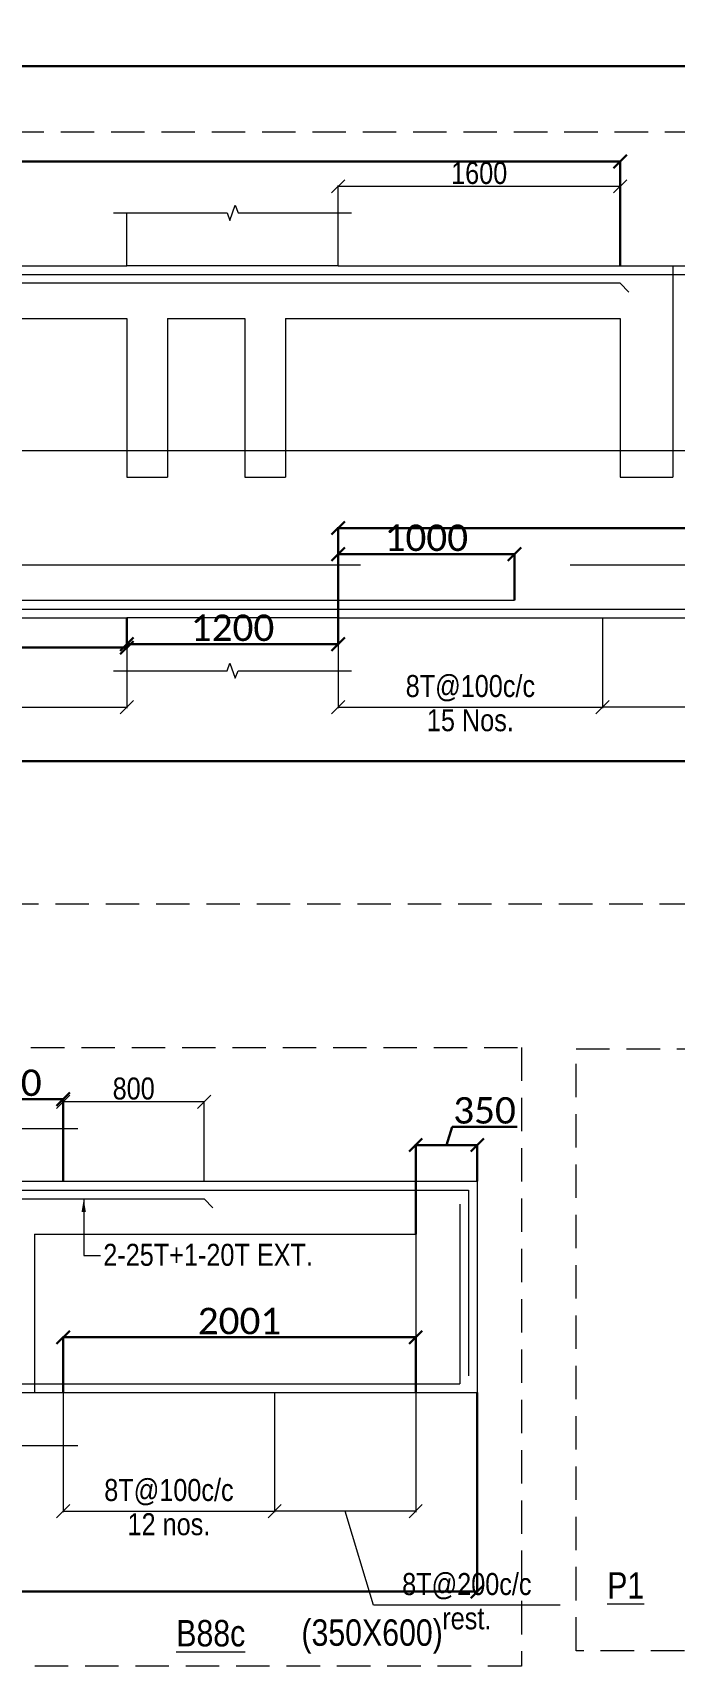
# Model space of a CAD drawing. Header units: millimetres. Extents: x 1112055 to 3390982, y -148532 to 766891.
# Drawn here: x 3010417 to 3017701, y -22333 to -3780 of the extents above; entities that cross this region are included whole.
import ezdxf
from ezdxf.enums import TextEntityAlignment as Align

# ---------------------------------------------------------------- set-up
doc = ezdxf.new("R2010")
doc.units = ezdxf.units.MM
doc.header["$PDMODE"] = 35
doc.header["$PDSIZE"] = -25
doc.linetypes.add('Hidden', pattern=[9.525, 6.35, -3.175])
for name, color, linetype, lineweight in [('B BEAM', 148, 'Continuous', 13), ('B BEAM IN LINE', 250, 'Continuous', 0), ('B STEEL', 34, 'Continuous', 15), ('B STEEL DIM', 216, 'Continuous', 13), ('B STEEL TEXT', 7, 'Continuous', 15), ('B STIRRUPS', 139, 'Continuous', 13), ('B-BEAM DOT', 251, 'Hidden', 9), ('B-BEAM NO', 215, 'Continuous', 18), ('B-COL', 1, 'Continuous', 35)]:
    doc.layers.add(name, color=color, linetype=linetype, lineweight=lineweight)
doc.styles.add('Cali', font='calibri.ttf')
doc.styles.add('SWINC', font='swissc.ttf')
doc.dimstyles.new('BHOOMI', dxfattribs={"dimtxt": 230, "dimasz": 150, "dimexe": 10, "dimexo": 0, "dimgap": 25, "dimtad": 1, "dimdec": 0, "dimzin": 0, "dimdsep": 46, "dimtxsty": 'SWINC', "dimblk": 'OBLIQUE', "dimcen": 0.09, "dimclrd": 250, "dimclre": 250, "dimclrt": 256, "dimaunit": 1, "dimadec": 3, "dimazin": 0, "dimtfac": 1, "dimtdec": 0, "dimtofl": 0, "dimtmove": 1, "dimatfit": 3, "dimfxl": 100, "dimtolj": 1, "dimtzin": 0, "dimlwd": 9, "dimlwe": 5, "dimarcsym": 0})

# ---------------------------------------------------------------- blocks, each defined once
blk = doc.blocks.new('_Oblique')
at = {"color": 0, "linetype": 'ByBlock', "lineweight": -2}
blk.add_line((-0.5, -0.5), (0.5, 0.5), dxfattribs=at)
blk = doc.blocks.new('*D5886')
at = {"layer": 'B STIRRUPS', "color": 250, "lineweight": 0, "transparency": 16777216}
for p, q in [((3007483, -10426), (3007483, -11450)), ((3011486, -10426), (3011486, -11450)), ((3007483, -11440), (3011486, -11440))]:
    blk.add_line(p, q, dxfattribs=at)
at = {"layer": 'Defpoints', "color": 0, "lineweight": 40, "transparency": 16777216}
for p in [(3007483, -10426), (3011486, -10426), (3011486, -11440)]:
    blk.add_point(p, dxfattribs=at)
at = {"layer": 'B STIRRUPS', "color": 250, "lineweight": 0, "transparency": 16777216, "xscale": 150, "yscale": 150, "zscale": 150, "rotation": 180}
blk.add_blockref('_Oblique', (3007483, -11440), dxfattribs=at)
at = {"layer": 'B STIRRUPS', "color": 250, "lineweight": 0, "transparency": 16777216, "xscale": 150, "yscale": 150, "zscale": 150}
blk.add_blockref('_Oblique', (3011486, -11440), dxfattribs=at)
at = {"layer": 'B STIRRUPS', "transparency": 16777216, "char_height": 250, "attachment_point": 5, "style": 'SWINC'}
for s, insert in [('\\A1;10T@100c/c', (3009485, -11225)), ('ALL.', (3009485, -11590))]:
    blk.add_mtext(s, dxfattribs=dict(at, insert=insert))
blk = doc.blocks.new('*D5887')
at = {"layer": 'B STIRRUPS', "color": 250, "lineweight": 0, "transparency": 16777216}
for p, q in [((3013886, -10426), (3013886, -11450)), ((3016886, -10426), (3016886, -11450)), ((3013886, -11440), (3016886, -11440))]:
    blk.add_line(p, q, dxfattribs=at)
at = {"layer": 'Defpoints', "color": 0, "lineweight": 40, "transparency": 16777216}
for p in [(3013886, -10426), (3016886, -10426), (3016886, -11440)]:
    blk.add_point(p, dxfattribs=at)
at = {"layer": 'B STIRRUPS', "color": 250, "lineweight": 0, "transparency": 16777216, "xscale": 150, "yscale": 150, "zscale": 150, "rotation": 180}
blk.add_blockref('_Oblique', (3013886, -11440), dxfattribs=at)
at = {"layer": 'B STIRRUPS', "color": 250, "lineweight": 0, "transparency": 16777216, "xscale": 150, "yscale": 150, "zscale": 150}
blk.add_blockref('_Oblique', (3016886, -11440), dxfattribs=at)
at = {"layer": 'B STIRRUPS', "transparency": 16777216, "char_height": 250, "attachment_point": 5, "style": 'SWINC'}
for s, insert in [('\\A1;8T@100c/c', (3015386, -11225)), ('15 Nos.', (3015386, -11590))]:
    blk.add_mtext(s, dxfattribs=dict(at, insert=insert))
blk = doc.blocks.new('*D5888')
at = {"layer": 'B STIRRUPS', "color": 250, "lineweight": 0, "transparency": 16777216}
for p, q in [((3016886, -10426), (3016886, -11450)), ((3024086, -10426), (3024086, -11450)), ((3024086, -11440), (3016886, -11440))]:
    blk.add_line(p, q, dxfattribs=at)
at = {"layer": 'Defpoints', "color": 0, "lineweight": 40, "transparency": 16777216}
for p in [(3016886, -10426), (3024086, -10426), (3016886, -11440)]:
    blk.add_point(p, dxfattribs=at)
at = {"layer": 'B STIRRUPS', "color": 250, "lineweight": 0, "transparency": 16777216, "xscale": 150, "yscale": 150, "zscale": 150, "rotation": 180}
blk.add_blockref('_Oblique', (3016886, -11440), dxfattribs=at)
at = {"layer": 'B STIRRUPS', "color": 250, "lineweight": 0, "transparency": 16777216, "xscale": 150, "yscale": 150, "zscale": 150}
blk.add_blockref('_Oblique', (3024086, -11440), dxfattribs=at)
at = {"layer": 'B STIRRUPS', "transparency": 16777216, "char_height": 250, "attachment_point": 5, "style": 'SWINC'}
for s, insert in [('\\A1;8T@150c/c', (3020486, -11225)), ('Rest.', (3020486, -11590))]:
    blk.add_mtext(s, dxfattribs=dict(at, insert=insert))
blk = doc.blocks.new('*D5891')
at = {"layer": 'B STEEL DIM', "lineweight": 5, "transparency": 16777216}
for p, q in [((3013886, -6426), (3013886, -5515)), ((3017086, -6426), (3017086, -5515))]:
    blk.add_line(p, q, dxfattribs=at)
at = {"layer": 'B STEEL DIM', "lineweight": 9, "transparency": 16777216}
blk.add_line((3017086, -5525), (3013886, -5525), dxfattribs=at)
at = {"layer": 'Defpoints', "color": 0, "lineweight": 40, "transparency": 16777216}
for p in [(3013886, -5525), (3013886, -6426), (3017086, -6426)]:
    blk.add_point(p, dxfattribs=at)
at = {"layer": 'B STEEL DIM', "lineweight": 9, "transparency": 16777216, "xscale": 150, "yscale": 150, "zscale": 150, "rotation": 180}
blk.add_blockref('_Oblique', (3013886, -5525), dxfattribs=at)
at = {"layer": 'B STEEL DIM', "lineweight": 9, "transparency": 16777216, "xscale": 150, "yscale": 150, "zscale": 150}
blk.add_blockref('_Oblique', (3017086, -5525), dxfattribs=at)
at = {"layer": 'B STEEL DIM', "transparency": 16777216, "insert": (3015486, -5375), "char_height": 250, "attachment_point": 5, "style": 'SWINC'}
blk.add_mtext('\\A1;1600', dxfattribs=at)
blk = doc.blocks.new('*D5922')
at = {"layer": 'B STEEL DIM', "lineweight": 5, "transparency": 16777216}
for p, q in [((3010764, -16825), (3010764, -15913)), ((3012364, -16825), (3012364, -15913))]:
    blk.add_line(p, q, dxfattribs=at)
at = {"layer": 'B STEEL DIM', "lineweight": 9, "transparency": 16777216}
blk.add_line((3012364, -15923), (3010764, -15923), dxfattribs=at)
at = {"layer": 'Defpoints', "color": 0, "lineweight": 40, "transparency": 16777216}
for p in [(3010764, -15923), (3010764, -16825), (3012364, -16825)]:
    blk.add_point(p, dxfattribs=at)
at = {"layer": 'B STEEL DIM', "lineweight": 9, "transparency": 16777216, "xscale": 150, "yscale": 150, "zscale": 150, "rotation": 180}
blk.add_blockref('_Oblique', (3010764, -15923), dxfattribs=at)
at = {"layer": 'B STEEL DIM', "lineweight": 9, "transparency": 16777216, "xscale": 150, "yscale": 150, "zscale": 150}
blk.add_blockref('_Oblique', (3012364, -15923), dxfattribs=at)
at = {"layer": 'B STEEL DIM', "transparency": 16777216, "insert": (3011564, -15773), "char_height": 250, "attachment_point": 5, "style": 'SWINC'}
blk.add_mtext('\\A1;800', dxfattribs=at)
blk = doc.blocks.new('*D5928')
at = {"layer": 'B STIRRUPS', "color": 250, "lineweight": 0, "transparency": 16777216}
for p, q in [((3013164, -19225), (3013164, -20581)), ((3014765, -19225), (3014765, -20581)), ((3014765, -20571), (3013164, -20571)), ((3014285, -21640), (3013965, -20571)), ((3016407, -21640), (3014285, -21640))]:
    blk.add_line(p, q, dxfattribs=at)
at = {"layer": 'Defpoints', "color": 0, "lineweight": 40, "transparency": 16777216}
for p in [(3013164, -19225), (3014765, -19225), (3013164, -20571)]:
    blk.add_point(p, dxfattribs=at)
at = {"layer": 'B STIRRUPS', "color": 250, "lineweight": 0, "transparency": 16777216, "xscale": 150, "yscale": 150, "zscale": 150, "rotation": 180}
blk.add_blockref('_Oblique', (3013164, -20571), dxfattribs=at)
at = {"layer": 'B STIRRUPS', "color": 250, "lineweight": 0, "transparency": 16777216, "xscale": 150, "yscale": 150, "zscale": 150}
blk.add_blockref('_Oblique', (3014765, -20571), dxfattribs=at)
at = {"layer": 'B STIRRUPS', "transparency": 16777216, "char_height": 250, "attachment_point": 5, "style": 'SWINC'}
for s, insert in [('\\A1;8T@200c/c', (3015346, -21424)), ('rest.', (3015346, -21790))]:
    blk.add_mtext(s, dxfattribs=dict(at, insert=insert))
blk = doc.blocks.new('*D5929')
at = {"layer": 'B STIRRUPS', "color": 250, "lineweight": 0, "transparency": 16777216}
for p, q in [((3010764, -19225), (3010764, -20581)), ((3013164, -19225), (3013164, -20581)), ((3010764, -20571), (3013164, -20571))]:
    blk.add_line(p, q, dxfattribs=at)
at = {"layer": 'Defpoints', "color": 0, "lineweight": 40, "transparency": 16777216}
for p in [(3010764, -19225), (3013164, -19225), (3013164, -20571)]:
    blk.add_point(p, dxfattribs=at)
at = {"layer": 'B STIRRUPS', "color": 250, "lineweight": 0, "transparency": 16777216, "xscale": 150, "yscale": 150, "zscale": 150, "rotation": 180}
blk.add_blockref('_Oblique', (3010764, -20571), dxfattribs=at)
at = {"layer": 'B STIRRUPS', "color": 250, "lineweight": 0, "transparency": 16777216, "xscale": 150, "yscale": 150, "zscale": 150}
blk.add_blockref('_Oblique', (3013164, -20571), dxfattribs=at)
at = {"layer": 'B STIRRUPS', "transparency": 16777216, "char_height": 250, "attachment_point": 5, "style": 'SWINC'}
for s, insert in [('\\A1;8T@100c/c', (3011964, -20356)), ('12 nos.', (3011964, -20721))]:
    blk.add_mtext(s, dxfattribs=dict(at, insert=insert))
blk = doc.blocks.new('*D6780')
at = {"layer": 'Defpoints', "color": 3, "linetype": 'Hidden', "lineweight": 30, "ltscale": 1000, "transparency": 16777216}
for p, q in [((2984786, -10426), (2984786, -12063)), ((3028886, -10426), (3028886, -12063))]:
    blk.add_line(p, q, dxfattribs=at)
at = {"layer": 'Defpoints', "color": 3, "lineweight": 30, "ltscale": 1000, "transparency": 16777216}
blk.add_line((2984786, -12053), (3028886, -12053), dxfattribs=at)
at = {"layer": 'Defpoints', "color": 0, "lineweight": 40, "transparency": 16777216}
for p in [(2984786, -10426), (3028886, -10426), (3028886, -12053)]:
    blk.add_point(p, dxfattribs=at)
at = {"layer": 'Defpoints', "color": 3, "lineweight": 30, "transparency": 16777216, "xscale": 150, "yscale": 150, "zscale": 150, "rotation": 180}
blk.add_blockref('_Oblique', (2984786, -12053), dxfattribs=at)
at = {"layer": 'Defpoints', "color": 3, "lineweight": 30, "transparency": 16777216, "xscale": 150, "yscale": 150, "zscale": 150}
blk.add_blockref('_Oblique', (3028886, -12053), dxfattribs=at)
at = {"layer": 'Defpoints', "color": 3, "lineweight": 50, "transparency": 16777216, "insert": (3006836, -11870), "char_height": 300, "attachment_point": 5, "style": 'Cali'}
blk.add_mtext('\\A1;22050', dxfattribs=at)
blk = doc.blocks.new('*D6784')
at = {"layer": 'Defpoints', "color": 3, "linetype": 'Hidden', "lineweight": 30, "ltscale": 1000, "transparency": 16777216}
for p, q in [((3007483, -10426), (3007483, -10774)), ((3011486, -10426), (3011486, -10774))]:
    blk.add_line(p, q, dxfattribs=at)
at = {"layer": 'Defpoints', "color": 3, "lineweight": 30, "ltscale": 1000, "transparency": 16777216}
blk.add_line((3007483, -10764), (3011486, -10764), dxfattribs=at)
at = {"layer": 'Defpoints', "color": 0, "lineweight": 40, "transparency": 16777216}
for p in [(3007483, -10426), (3011486, -10426), (3011486, -10764)]:
    blk.add_point(p, dxfattribs=at)
at = {"layer": 'Defpoints', "color": 3, "lineweight": 30, "transparency": 16777216, "xscale": 150, "yscale": 150, "zscale": 150, "rotation": 180}
blk.add_blockref('_Oblique', (3007483, -10764), dxfattribs=at)
at = {"layer": 'Defpoints', "color": 3, "lineweight": 30, "transparency": 16777216, "xscale": 150, "yscale": 150, "zscale": 150}
blk.add_blockref('_Oblique', (3011486, -10764), dxfattribs=at)
at = {"layer": 'Defpoints', "color": 3, "lineweight": 50, "transparency": 16777216, "insert": (3009485, -10581), "char_height": 300, "attachment_point": 5, "style": 'Cali'}
blk.add_mtext('\\A1;2001', dxfattribs=at)
blk = doc.blocks.new('*D6785')
at = {"layer": 'Defpoints', "color": 3, "linetype": 'Hidden', "lineweight": 30, "ltscale": 1000, "transparency": 16777216}
for p, q in [((3011486, -10426), (3011486, -10734)), ((3013886, -10426), (3013886, -10734))]:
    blk.add_line(p, q, dxfattribs=at)
at = {"layer": 'Defpoints', "color": 3, "lineweight": 30, "ltscale": 1000, "transparency": 16777216}
blk.add_line((3011486, -10724), (3013886, -10724), dxfattribs=at)
at = {"layer": 'Defpoints', "color": 0, "lineweight": 40, "transparency": 16777216}
for p in [(3011486, -10426), (3013886, -10426), (3013886, -10724)]:
    blk.add_point(p, dxfattribs=at)
at = {"layer": 'Defpoints', "color": 3, "lineweight": 30, "transparency": 16777216, "xscale": 150, "yscale": 150, "zscale": 150, "rotation": 180}
blk.add_blockref('_Oblique', (3011486, -10724), dxfattribs=at)
at = {"layer": 'Defpoints', "color": 3, "lineweight": 30, "transparency": 16777216, "xscale": 150, "yscale": 150, "zscale": 150}
blk.add_blockref('_Oblique', (3013886, -10724), dxfattribs=at)
at = {"layer": 'Defpoints', "color": 3, "lineweight": 50, "transparency": 16777216, "insert": (3012686, -10540), "char_height": 300, "attachment_point": 5, "style": 'Cali'}
blk.add_mtext('\\A1;1200', dxfattribs=at)
blk = doc.blocks.new('*D6786')
at = {"layer": 'Defpoints', "color": 3, "linetype": 'Hidden', "lineweight": 30, "ltscale": 1000, "transparency": 16777216}
for p, q in [((3013886, -10426), (3013886, -9396)), ((3026486, -10426), (3026486, -9396))]:
    blk.add_line(p, q, dxfattribs=at)
at = {"layer": 'Defpoints', "color": 3, "lineweight": 30, "ltscale": 1000, "transparency": 16777216}
blk.add_line((3013886, -9406), (3026486, -9406), dxfattribs=at)
at = {"layer": 'Defpoints', "color": 0, "lineweight": 40, "transparency": 16777216}
for p in [(3026486, -9406), (3013886, -10426), (3026486, -10426)]:
    blk.add_point(p, dxfattribs=at)
at = {"layer": 'Defpoints', "color": 3, "lineweight": 30, "transparency": 16777216, "xscale": 150, "yscale": 150, "zscale": 150, "rotation": 180}
blk.add_blockref('_Oblique', (3013886, -9406), dxfattribs=at)
at = {"layer": 'Defpoints', "color": 3, "lineweight": 30, "transparency": 16777216, "xscale": 150, "yscale": 150, "zscale": 150}
blk.add_blockref('_Oblique', (3026486, -9406), dxfattribs=at)
at = {"layer": 'Defpoints', "color": 3, "lineweight": 50, "transparency": 16777216, "insert": (3020186, -9222), "char_height": 300, "attachment_point": 5, "style": 'Cali'}
blk.add_mtext('\\A1;6300', dxfattribs=at)
blk = doc.blocks.new('*D6788')
at = {"layer": 'Defpoints', "color": 3, "linetype": 'Hidden', "lineweight": 30, "ltscale": 1000, "transparency": 16777216}
for p, q in [((2997126, -6426), (2997126, -5233)), ((3017086, -6426), (3017086, -5233))]:
    blk.add_line(p, q, dxfattribs=at)
at = {"layer": 'Defpoints', "color": 3, "lineweight": 30, "ltscale": 1000, "transparency": 16777216}
blk.add_line((2997126, -5243), (3017086, -5243), dxfattribs=at)
at = {"layer": 'Defpoints', "color": 0, "lineweight": 40, "transparency": 16777216}
for p in [(3017086, -5243), (2997126, -6426), (3017086, -6426)]:
    blk.add_point(p, dxfattribs=at)
at = {"layer": 'Defpoints', "color": 3, "lineweight": 30, "transparency": 16777216, "xscale": 150, "yscale": 150, "zscale": 150, "rotation": 180}
blk.add_blockref('_Oblique', (2997126, -5243), dxfattribs=at)
at = {"layer": 'Defpoints', "color": 3, "lineweight": 30, "transparency": 16777216, "xscale": 150, "yscale": 150, "zscale": 150}
blk.add_blockref('_Oblique', (3017086, -5243), dxfattribs=at)
at = {"layer": 'Defpoints', "color": 3, "lineweight": 50, "transparency": 16777216, "insert": (3007106, -5059), "char_height": 300, "attachment_point": 5, "style": 'Cali'}
blk.add_mtext('\\A1;9980', dxfattribs=at)
blk = doc.blocks.new('*D6791')
at = {"layer": 'Defpoints', "color": 3, "linetype": 'Hidden', "lineweight": 30, "ltscale": 1000, "transparency": 16777216}
for p, q in [((2984786, -6426), (2984786, -4150)), ((3028886, -6426), (3028886, -4150))]:
    blk.add_line(p, q, dxfattribs=at)
at = {"layer": 'Defpoints', "color": 3, "lineweight": 30, "ltscale": 1000, "transparency": 16777216}
blk.add_line((2984786, -4160), (3028886, -4160), dxfattribs=at)
at = {"layer": 'Defpoints', "color": 0, "lineweight": 40, "transparency": 16777216}
for p in [(3028886, -4160), (2984786, -6426), (3028886, -6426)]:
    blk.add_point(p, dxfattribs=at)
at = {"layer": 'Defpoints', "color": 3, "lineweight": 30, "transparency": 16777216, "xscale": 150, "yscale": 150, "zscale": 150, "rotation": 180}
blk.add_blockref('_Oblique', (2984786, -4160), dxfattribs=at)
at = {"layer": 'Defpoints', "color": 3, "lineweight": 30, "transparency": 16777216, "xscale": 150, "yscale": 150, "zscale": 150}
blk.add_blockref('_Oblique', (3028886, -4160), dxfattribs=at)
at = {"layer": 'Defpoints', "color": 3, "lineweight": 50, "transparency": 16777216, "insert": (3006836, -3977), "char_height": 300, "attachment_point": 5, "style": 'Cali'}
blk.add_mtext('\\A1;22050', dxfattribs=at)
blk = doc.blocks.new('*D6792')
at = {"layer": 'Defpoints', "color": 3, "linetype": 'Hidden', "lineweight": 30, "ltscale": 1000, "transparency": 16777216}
for p, q in [((2988867, -19225), (2988867, -21494)), ((3015465, -19225), (3015465, -21494))]:
    blk.add_line(p, q, dxfattribs=at)
at = {"layer": 'Defpoints', "color": 3, "lineweight": 30, "ltscale": 1000, "transparency": 16777216}
blk.add_line((2988867, -21484), (3015465, -21484), dxfattribs=at)
at = {"layer": 'Defpoints', "color": 0, "lineweight": 40, "transparency": 16777216}
for p in [(2988867, -19225), (3015465, -19225), (3015465, -21484)]:
    blk.add_point(p, dxfattribs=at)
at = {"layer": 'Defpoints', "color": 3, "lineweight": 30, "transparency": 16777216, "xscale": 150, "yscale": 150, "zscale": 150, "rotation": 180}
blk.add_blockref('_Oblique', (2988867, -21484), dxfattribs=at)
at = {"layer": 'Defpoints', "color": 3, "lineweight": 30, "transparency": 16777216, "xscale": 150, "yscale": 150, "zscale": 150}
blk.add_blockref('_Oblique', (3015465, -21484), dxfattribs=at)
at = {"layer": 'Defpoints', "color": 3, "lineweight": 50, "transparency": 16777216, "insert": (3002166, -21301), "char_height": 300, "attachment_point": 5, "style": 'Cali'}
blk.add_mtext('\\A1;13299', dxfattribs=at)
blk = doc.blocks.new('*D6795')
at = {"layer": 'Defpoints', "color": 3, "linetype": 'Hidden', "lineweight": 30, "ltscale": 1000, "transparency": 16777216}
for p, q in [((3010764, -19225), (3010764, -18587)), ((3014765, -19225), (3014765, -18587))]:
    blk.add_line(p, q, dxfattribs=at)
at = {"layer": 'Defpoints', "color": 3, "lineweight": 30, "ltscale": 1000, "transparency": 16777216}
blk.add_line((3010764, -18597), (3014765, -18597), dxfattribs=at)
at = {"layer": 'Defpoints', "color": 0, "lineweight": 40, "transparency": 16777216}
for p in [(3014765, -18597), (3010764, -19225), (3014765, -19225)]:
    blk.add_point(p, dxfattribs=at)
at = {"layer": 'Defpoints', "color": 3, "lineweight": 30, "transparency": 16777216, "xscale": 150, "yscale": 150, "zscale": 150, "rotation": 180}
blk.add_blockref('_Oblique', (3010764, -18597), dxfattribs=at)
at = {"layer": 'Defpoints', "color": 3, "lineweight": 30, "transparency": 16777216, "xscale": 150, "yscale": 150, "zscale": 150}
blk.add_blockref('_Oblique', (3014765, -18597), dxfattribs=at)
at = {"layer": 'Defpoints', "color": 3, "lineweight": 50, "transparency": 16777216, "insert": (3012765, -18413), "char_height": 300, "attachment_point": 5, "style": 'Cali'}
blk.add_mtext('\\A1;2001', dxfattribs=at)
blk = doc.blocks.new('*D6799')
at = {"layer": 'Defpoints', "color": 3, "linetype": 'Hidden', "lineweight": 30, "ltscale": 1000, "transparency": 16777216}
for p, q in [((3009564, -16825), (3009564, -15881)), ((3010764, -16825), (3010764, -15881))]:
    blk.add_line(p, q, dxfattribs=at)
at = {"layer": 'Defpoints', "color": 3, "lineweight": 30, "ltscale": 1000, "transparency": 16777216}
blk.add_line((3009564, -15891), (3010764, -15891), dxfattribs=at)
at = {"layer": 'Defpoints', "color": 0, "lineweight": 40, "transparency": 16777216}
for p in [(3010764, -15891), (3009564, -16825), (3010764, -16825)]:
    blk.add_point(p, dxfattribs=at)
at = {"layer": 'Defpoints', "color": 3, "lineweight": 30, "transparency": 16777216, "xscale": 150, "yscale": 150, "zscale": 150, "rotation": 180}
blk.add_blockref('_Oblique', (3009564, -15891), dxfattribs=at)
at = {"layer": 'Defpoints', "color": 3, "lineweight": 30, "transparency": 16777216, "xscale": 150, "yscale": 150, "zscale": 150}
blk.add_blockref('_Oblique', (3010764, -15891), dxfattribs=at)
at = {"layer": 'Defpoints', "color": 3, "lineweight": 50, "transparency": 16777216, "insert": (3010164, -15707), "char_height": 300, "attachment_point": 5, "style": 'Cali'}
blk.add_mtext('\\A1;600', dxfattribs=at)
blk = doc.blocks.new('*D6800')
at = {"layer": 'Defpoints', "color": 3, "lineweight": 30, "ltscale": 1000, "transparency": 16777216}
for p, q in [((3015178, -16205), (3015115, -16413)), ((3015916, -16205), (3015178, -16205)), ((3014765, -16413), (3015465, -16413))]:
    blk.add_line(p, q, dxfattribs=at)
at = {"layer": 'Defpoints', "color": 3, "linetype": 'Hidden', "lineweight": 30, "ltscale": 1000, "transparency": 16777216}
for p, q in [((3014765, -17425), (3014765, -16403)), ((3015465, -16825), (3015465, -16403))]:
    blk.add_line(p, q, dxfattribs=at)
at = {"layer": 'Defpoints', "color": 0, "lineweight": 40, "transparency": 16777216}
for p in [(3015465, -16413), (3015465, -16825), (3014765, -17425)]:
    blk.add_point(p, dxfattribs=at)
at = {"layer": 'Defpoints', "color": 3, "lineweight": 30, "transparency": 16777216, "xscale": 150, "yscale": 150, "zscale": 150, "rotation": 180}
blk.add_blockref('_Oblique', (3014765, -16413), dxfattribs=at)
at = {"layer": 'Defpoints', "color": 3, "lineweight": 30, "transparency": 16777216, "xscale": 150, "yscale": 150, "zscale": 150}
blk.add_blockref('_Oblique', (3015465, -16413), dxfattribs=at)
at = {"layer": 'Defpoints', "color": 3, "lineweight": 50, "transparency": 16777216, "insert": (3015547, -16021), "char_height": 300, "attachment_point": 5, "style": 'Cali'}
blk.add_mtext('\\A1;350', dxfattribs=at)
blk = doc.blocks.new('*D6377')
at = {"layer": 'Defpoints', "color": 3, "linetype": 'Hidden', "lineweight": 30, "ltscale": 1000, "transparency": 16777216}
for p, q in [((3013886, -10226), (3013886, -9692)), ((3015886, -10226), (3015886, -9692))]:
    blk.add_line(p, q, dxfattribs=at)
at = {"layer": 'Defpoints', "color": 3, "lineweight": 30, "ltscale": 1000, "transparency": 16777216}
blk.add_line((3013886, -9702), (3015886, -9702), dxfattribs=at)
at = {"layer": 'Defpoints', "color": 0, "lineweight": 40, "transparency": 16777216}
for p in [(3015886, -9702), (3013886, -10226), (3015886, -10226)]:
    blk.add_point(p, dxfattribs=at)
at = {"layer": 'Defpoints', "color": 3, "lineweight": 30, "transparency": 16777216, "xscale": 150, "yscale": 150, "zscale": 150, "rotation": 180}
blk.add_blockref('_Oblique', (3013886, -9702), dxfattribs=at)
at = {"layer": 'Defpoints', "color": 3, "lineweight": 30, "transparency": 16777216, "xscale": 150, "yscale": 150, "zscale": 150}
blk.add_blockref('_Oblique', (3015886, -9702), dxfattribs=at)
at = {"layer": 'Defpoints', "color": 3, "lineweight": 50, "transparency": 16777216, "insert": (3014886, -9518), "char_height": 300, "attachment_point": 5, "style": 'Cali'}
blk.add_mtext('\\A1;1000', dxfattribs=at)

msp = doc.modelspace()

# ---------------------------------------------------------------- linework, layer by layer
at = {"layer": 'B BEAM', "ltscale": 25}
for p, q in [((3007483.3, -6426.3, 0), (3011486.2, -6426.3, 0)), ((3013886.2, -6426.3, 0), (3026486.2, -6426.3, 0)), ((3007483.3, -10426.3, 0), (3011486.2, -10426.3, 0)), ((3013886.2, -10426.3, 0), (3026486.2, -10426.3, 0)), ((3010764, -16824.6, 0), (3015465, -16824.6, 0)), ((3015465, -16824.6, 0), (3015465, -19224.6, 0)), ((3010764, -19224.6, 0), (3015465, -19224.6, 0))]:
    msp.add_line(p, q, dxfattribs=at)
at = {"layer": 'B BEAM IN LINE', "color": 250, "linetype": 'Hidden', "lineweight": 0, "ltscale": 60, "elevation": 0}
for points in [[(2982731.7, -4906.6), (3029915.1, -4906.6), (3029915.1, -13678.1), (2982731.7, -13678.1)], [(2986966.5, -15304.8), (3015965, -15304.8), (3015965, -22333.4), (2986966.5, -22333.4)], [(3016586.3, -15320.2), (3020674.6, -15320.2), (3020674.6, -22157.8), (3016586.3, -22157.8)]]:
    msp.add_lwpolyline(points, close=True, dxfattribs=at)
at = {"layer": 'B STEEL', "color": 34, "lineweight": 9, "ltscale": 25}
for p, q in [((2984886.2, -6526.3, 0), (3028786.2, -6526.3, 0)), ((3017086.2, -6626.3, 0), (2997126.2, -6626.3, 0)), ((3017086.2, -6626.3, 0), (3017186.2, -6726.3, 0)), ((2984786.2, -8526.3, 0), (3028786.2, -8526.3, 0)), ((2984986.2, -10326.3), (3028686.2, -10326.3)), ((3005483.3, -10226.3, 0), (3015886.2, -10226.3)), ((2988966.9, -16924.6, 0), (3015365, -16924.6, 0)), ((3006364, -17024.6, 0), (3012364, -17024.6, 0)), ((3012364, -17024.6, 0), (3012464, -17124.6, 0)), ((3015365, -16924.6, 0), (3015365, -19034, 0)), ((3015265, -17083.1, 0), (3015265, -19124.6, 0)), ((2989066.9, -19124.6, 0), (3015265, -19124.6, 0))]:
    msp.add_line(p, q, dxfattribs=at)
at = {"layer": 'B-BEAM DOT', "linetype": 'Hidden', "ltscale": 750}
for p, q in [((3013886.2, -6426.3, 0), (3011486.2, -6426.3, 0)), ((3017686.2, -6426.3, 0), (3017686.2, -8827.6, 0)), ((3007483.3, -7026.3, 0), (3011486.2, -7026.3, 0)), ((3011486.2, -7026.3, 0), (3011486.2, -8826.3, 0)), ((3011946.2, -7026.3, 0), (3012826.2, -7026.3, 0)), ((3011946.2, -7026.3, 0), (3011946.2, -8826.3, 0)), ((3012826.2, -7026.3, 0), (3012826.2, -8826.3, 0)), ((3013286.2, -7026.3, 0), (3017086.2, -7026.3, 0)), ((3013286.2, -7026.3, 0), (3013286.2, -8826.3, 0)), ((3017086.2, -7026.3, 0), (3017086.2, -8826.3, 0)), ((3011486.2, -8826.3, 0), (3011946.2, -8826.3, 0)), ((3012826.2, -8826.3, 0), (3013286.2, -8826.3, 0)), ((3017086.2, -8827.6, 0), (3017686.2, -8827.6, 0)), ((3028426.2, -9826.3, 0), (2984786.2, -9826.3, 0)), ((3013886.2, -10426.3, 0), (3011486.2, -10426.3, 0)), ((3009564, -16824.6, 0), (3010764, -16824.6, 0)), ((3010439, -17424.6, 0), (3014765, -17424.6, 0)), ((3010439, -17424.6, 0), (3010439, -19224.6, 0)), ((3014765, -17424.6, 0), (3014765, -19224.6, 0)), ((3009564, -19224.6, 0), (3010764, -19224.6, 0))]:
    msp.add_line(p, q, dxfattribs=at)
at = {"layer": 'B-COL', "lineweight": 15, "ltscale": 25}
for p, q in [((3011486.2, -6426.3, 0), (3011486.2, -5826.3, 0)), ((3013886.2, -6426.3, 0), (3013886.2, -5826.3, 0)), ((3011486.2, -10426.3, 0), (3011486.2, -11026.3, 0)), ((3013886.2, -10426.3, 0), (3013886.2, -11026.3, 0)), ((3010764, -16224.6, 0), (3010764, -16824.6, 0)), ((3010764, -19224.6, 0), (3010764, -19824.6, 0))]:
    msp.add_line(p, q, dxfattribs=at)
at = {"layer": 'B-COL', "lineweight": 15, "ltscale": 25, "elevation": 0}
for points in [[(3011336.2, -5826.3), (3012623.7, -5826.3), (3012655, -5912.2), (3012717.5, -5740.5), (3012748.7, -5826.3), (3014036.2, -5826.3)], [(3011336.2, -11026.3), (3012623.7, -11026.3), (3012655, -10940.5), (3012717.5, -11112.2), (3012748.7, -11026.3), (3014036.2, -11026.3)], [(3009359.3, -16224.6), (3010101.5, -16224.6), (3010132.8, -16310.4), (3010195.3, -16138.7), (3010226.5, -16224.6), (3010928.4, -16224.6)], [(3009359.3, -19824.6), (3010101.5, -19824.6), (3010132.8, -19738.7), (3010195.3, -19910.4), (3010226.5, -19824.6), (3010928.4, -19824.6)]]:
    msp.add_lwpolyline(points, dxfattribs=at)

# ---------------------------------------------------------------- texts
at = {"layer": 'B STEEL TEXT', "style": 'SWINC'}
msp.add_text('2-25T+1-20T EXT.', height=250, dxfattribs=at).set_placement((3011219, -17784.9, 0))
at = {"layer": 'B-BEAM NO', "ltscale": 25, "style": 'SWINC'}
for s, p in [('%%UP1', (3017150.2, -21564.8, 0)), ('%%UB88c', (3012439, -22107.2, 0)), ('(350X600)', (3014270.6, -22100.3, 0))]:
    msp.add_text(s, height=300, dxfattribs=at).set_placement(p, align=Align.CENTER)

# ---------------------------------------------------------------- dimensions: what is measured, and where the dimension line sits
at = {"layer": 'B STEEL DIM'}
for base, p1, p2, picture, middle in [((3013886.2, -5524.5, 0), (3017086.2, -6426.3, 0), (3013886.2, -6426.3, 0), '*D5891', (3015486.2, -5374.5, 0)), ((3010764, -15922.8, 0), (3012364, -16824.6, 0), (3010764, -16824.6, 0), '*D5922', (3011564, -15772.8, 0))]:
    dim = msp.add_linear_dim(base=base, p1=p1, p2=p2, dimstyle='BHOOMI', override={"dimscale": 1, "dimtxt": 250, "dimlfac": 0.5, "dimtxsty": 'SWINC', "dimblk1": 'Oblique', "dimblk2": 'Oblique', "dimsah": 1, "dimclrd": 256, "dimclre": 256, "dimclrt": 256}, dxfattribs=at)
    dim.commit()
    dim.dimension.update_dxf_attribs({"geometry": picture, "text_midpoint": middle})
at = {"layer": 'B STIRRUPS'}
for base, p1, p2, text, picture, middle in [((3011486.2, -11440.3), (3007483.3, -10426.3, 0), (3011486.2, -10426.3), '10T@100c/c\\X ALL. ', '*D5886', (3009484.7, -11440.3)), ((3016886.2, -11440.3), (3013886.2, -10426.3, 0), (3016886.2, -10426.3, 0), '8T@100c/c\\X 15 Nos. ', '*D5887', (3015386.2, -11440.3)), ((3013164, -20571), (3010764, -19224.6, 0), (3013164, -19224.6, 0), '8T@100c/c\\X12 nos. ', '*D5929', (3011964, -20571))]:
    dim = msp.add_linear_dim(base=base, p1=p1, p2=p2, angle=180, text=text, dimstyle='BHOOMI', override={"dimscale": 1, "dimtxt": 250, "dimgap": 25, "dimlfac": 0.5, "dimtxsty": 'SWINC', "dimblk1": 'Oblique', "dimblk2": 'Oblique', "dimsah": 1, "dimlwd": 0, "dimlwe": 0}, dxfattribs=at)
    dim.commit()
    dim.dimension.update_dxf_attribs({"geometry": picture, "text_midpoint": middle})
for base, p1, p2, text, picture, middle in [((3016886.2, -11440.3), (3024086.2, -10426.3, 0), (3016886.2, -10426.3, 0), '8T@150c/c\\X Rest. ', '*D5888', (3020486.2, -11440.3)), ((3013164, -20571), (3014765, -19224.6, 0), (3013164, -19224.6, 0), '8T@200c/c\\Xrest. ', '*D5928', (3014310.2, -21639.9))]:
    dim = msp.add_linear_dim(base=base, p1=p1, p2=p2, text=text, dimstyle='BHOOMI', override={"dimscale": 1, "dimtxt": 250, "dimgap": 25, "dimlfac": 0.5, "dimtxsty": 'SWINC', "dimblk1": 'Oblique', "dimblk2": 'Oblique', "dimsah": 1, "dimlwd": 0, "dimlwe": 0}, dxfattribs=at)
    dim.commit()
    dim.dimension.update_dxf_attribs({"geometry": picture, "text_midpoint": middle})
at = {"layer": 'Defpoints', "color": 3, "lineweight": 50, "ltscale": 1000}
for base, p1, p2, picture, middle in [((3028886.2, -4160.4), (2984786.2, -6426.3, 0), (3028886.2, -6426.3, 0), '*D6791', (3006836.2, -3976.7)), ((3017086.2, -5242.5), (2997126.2, -6426.3, 0), (3017086.2, -6426.3, 0), '*D6788', (3007106.2, -5058.8)), ((3026486.2, -9405.9), (3013886.2, -10426.3, 0), (3026486.2, -10426.3, 0), '*D6786', (3020186.2, -9222.3)), ((3015886.2, -9701.6), (3013886.2, -10226.3, 0), (3015886.2, -10226.3), '*D6377', (3014886.2, -9517.9)), ((3011486.2, -10764.3), (3007483.3, -10426.3, 0), (3011486.2, -10426.3, 0), '*D6784', (3009484.7, -10580.6)), ((3013886.2, -10723.8), (3011486.2, -10426.3, 0), (3013886.2, -10426.3, 0), '*D6785', (3012686.2, -10540.1)), ((3028886.2, -12053.4), (2984786.2, -10426.3, 0), (3028886.2, -10426.3, 0), '*D6780', (3006836.2, -11869.7)), ((3010764, -15890.7), (3009564, -16824.6, 0), (3010764, -16824.6, 0), '*D6799', (3010164, -15707)), ((3015465, -16413.3), (3014765, -17424.6, 0), (3015465, -16824.6, 0), '*D6800', (3015207.6, -16020.9)), ((3014765.0224, -18596.5587), (3010764.0065, -19224.5902, 0), (3014765.0224, -19224.5902, 0), '*D6795', (3012764.5144, -18412.8664)), ((3015465, -21484.3), (2988866.9, -19224.6, 0), (3015465, -19224.6, 0), '*D6792', (3002166, -21300.6))]:
    dim = msp.add_linear_dim(base=base, p1=p1, p2=p2, dimstyle='BHOOMI', override={"dimtxt": 300, "dimgap": 30, "dimlfac": 0.5, "dimtxsty": 'Cali', "dimblk1": 'Oblique', "dimblk2": 'Oblique', "dimsah": 1, "dimclrd": 3, "dimclre": 3, "dimclrt": 3, "dimlwd": 30, "dimlwe": 30}, dxfattribs=at)
    dim.commit()
    dim.dimension.update_dxf_attribs({"geometry": picture, "text_midpoint": middle})

# ---------------------------------------------------------------- leaders
at = {"layer": 'B STEEL TEXT'}
msp.add_leader([(3010996.5, -17024.6, 0), (3010996.5, -17668.6, 0), (3011188.7, -17668.6, 0)], dimstyle='BHOOMI', override={"dimtad": 0, "dimclrd": 256, "dimlwd": 0}, dxfattribs=at)

doc.saveas('drawing.dxf')
